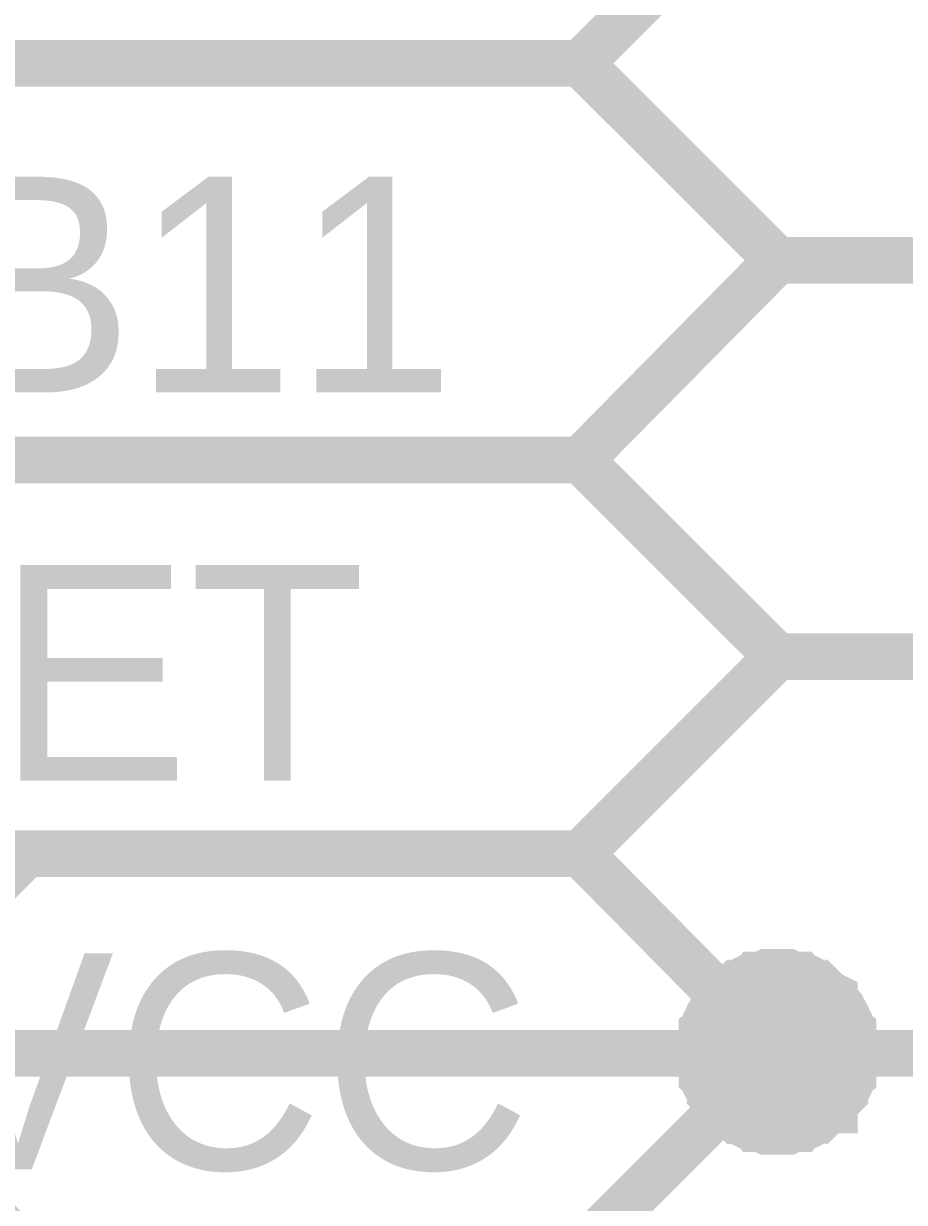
# Model space of a CAD drawing. Header units: millimetres. Extents: x 0 to 11.5, y 0 to 7.6.
# Drawn here: x 8.4598 to 8.6823, y 4.8111 to 5.109 of the extents above; entities that cross this region are included whole.
import ezdxf

# ---------------------------------------------------------------- set-up
doc = ezdxf.new("R2010")
doc.units = ezdxf.units.MM
doc.header["$MEASUREMENT"] = 0
doc.layers.add('Sheet', color=255, linetype='Continuous')

msp = doc.modelspace()

# ---------------------------------------------------------------- linework, layer by layer
at = {"layer": 'Sheet'}
for points, const_width in [([(8.33041, 5.09892), (8.33041, 5.1991), (8.60045, 5.1991), (8.65023, 5.14867), (8.60045, 5.09892), (8.33041, 5.09892)], 0.0118), ([(8.33041, 5.09892), (8.33041, 5.1991), (8.60045, 5.1991), (8.65023, 5.14867), (8.60045, 5.09892), (8.33041, 5.09892)], 0.0039), ([(8.33041, 4.99874), (8.33041, 5.09892), (8.60045, 5.09892), (8.65023, 5.04918), (8.60045, 4.99874), (8.33041, 4.99874)], 0.0118), ([(8.33041, 4.99874), (8.33041, 5.09892), (8.60045, 5.09892), (8.65023, 5.04918), (8.60045, 4.99874), (8.33041, 4.99874)], 0.0039), ([(8.25062, 4.89925), (8.25062, 4.99874), (8.60045, 4.99874), (8.65023, 4.949), (8.60045, 4.89925), (8.25062, 4.89925)], 0.0118), ([(8.25062, 4.89925), (8.25062, 4.99874), (8.60045, 4.99874), (8.65023, 4.949), (8.60045, 4.89925), (8.25062, 4.89925)], 0.0039), ([(8.46066, 4.79907), (8.41019, 4.84882), (8.46066, 4.89925), (8.60045, 4.89925), (8.65023, 4.84882), (8.60045, 4.79907), (8.46066, 4.79907)], 0.0118), ([(8.46066, 4.79907), (8.41019, 4.84882), (8.46066, 4.89925), (8.60045, 4.89925), (8.65023, 4.84882), (8.60045, 4.79907), (8.46066, 4.79907)], 0.0039)]:
    msp.add_lwpolyline(points, close=True, dxfattribs=dict(at, const_width=const_width))
for points, const_width in [([(8.65023, 5.04918), (8.75047, 5.04918)], 0.0118), ([(8.65023, 4.84882), (8.41019, 4.84882), (8.00036, 4.84882), (8.00036, 4.99874)], 0.0118), ([(8.65023, 4.949), (8.75047, 4.949)], 0.0118), ([(8.63046, 4.84882), (8.63046, 4.8495), (8.63046, 4.85086), (8.63046, 4.85154), (8.63114, 4.85291), (8.63114, 4.85359), (8.63114, 4.85495), (8.63182, 4.85563), (8.63182, 4.85631), (8.6325, 4.85768), (8.63318, 4.85836), (8.63318, 4.85904), (8.63387, 4.8604), (8.63455, 4.86108), (8.63523, 4.86176), (8.63591, 4.86245), (8.63591, 4.86313), (8.63727, 4.86381), (8.63796, 4.86449), (8.63864, 4.86517), (8.63932, 4.86585), (8.64, 4.86654), (8.64068, 4.86654), (8.64137, 4.86722), (8.64273, 4.8679), (8.64341, 4.8679), (8.64409, 4.86858), (8.64546, 4.86858), (8.64614, 4.86858), (8.6475, 4.86926), (8.64819, 4.86926), (8.64955, 4.86926), (8.65023, 4.86926)], 0.0118), ([(8.63046, 4.84882), (8.63046, 4.8495), (8.63046, 4.85086), (8.63046, 4.85154), (8.63114, 4.85291), (8.63114, 4.85359), (8.63114, 4.85495), (8.63182, 4.85563), (8.63182, 4.85631), (8.6325, 4.85768), (8.63318, 4.85836), (8.63318, 4.85904), (8.63387, 4.8604), (8.63455, 4.86108), (8.63523, 4.86176), (8.63591, 4.86245), (8.63591, 4.86313), (8.63727, 4.86381), (8.63796, 4.86449), (8.63864, 4.86517), (8.63932, 4.86585), (8.64, 4.86654), (8.64068, 4.86654), (8.64137, 4.86722), (8.64273, 4.8679), (8.64341, 4.8679), (8.64409, 4.86858), (8.64546, 4.86858), (8.64614, 4.86858), (8.6475, 4.86926), (8.64819, 4.86926), (8.64955, 4.86926), (8.65023, 4.86926)], 0.0118), ([(8.63046, 4.84882), (8.63046, 4.8495), (8.63046, 4.85086), (8.63046, 4.85154), (8.63114, 4.85291), (8.63114, 4.85359), (8.63114, 4.85495), (8.63182, 4.85563), (8.63182, 4.85631), (8.6325, 4.85768), (8.63318, 4.85836), (8.63318, 4.85904), (8.63387, 4.8604), (8.63455, 4.86108), (8.63523, 4.86176), (8.63591, 4.86245), (8.63591, 4.86313), (8.63727, 4.86381), (8.63796, 4.86449), (8.63864, 4.86517), (8.63932, 4.86585), (8.64, 4.86654), (8.64068, 4.86654), (8.64137, 4.86722), (8.64273, 4.8679), (8.64341, 4.8679), (8.64409, 4.86858), (8.64546, 4.86858), (8.64614, 4.86858), (8.6475, 4.86926), (8.64819, 4.86926), (8.64955, 4.86926), (8.65023, 4.86926)], 0.0118), ([(8.63046, 4.84882), (8.63046, 4.8495), (8.63046, 4.85086), (8.63046, 4.85154), (8.63114, 4.85291), (8.63114, 4.85359), (8.63114, 4.85495), (8.63182, 4.85563), (8.63182, 4.85631), (8.6325, 4.85768), (8.63318, 4.85836), (8.63318, 4.85904), (8.63387, 4.8604), (8.63455, 4.86108), (8.63523, 4.86176), (8.63591, 4.86245), (8.63591, 4.86313), (8.63727, 4.86381), (8.63796, 4.86449), (8.63864, 4.86517), (8.63932, 4.86585), (8.64, 4.86654), (8.64068, 4.86654), (8.64137, 4.86722), (8.64273, 4.8679), (8.64341, 4.8679), (8.64409, 4.86858), (8.64546, 4.86858), (8.64614, 4.86858), (8.6475, 4.86926), (8.64819, 4.86926), (8.64955, 4.86926), (8.65023, 4.86926)], 0.0118), ([(8.63046, 4.84882), (8.63046, 4.8495), (8.63046, 4.85086), (8.63046, 4.85154), (8.63114, 4.85291), (8.63114, 4.85359), (8.63114, 4.85495), (8.63182, 4.85563), (8.63182, 4.85631), (8.6325, 4.85768), (8.63318, 4.85836), (8.63318, 4.85904), (8.63387, 4.8604), (8.63455, 4.86108), (8.63523, 4.86176), (8.63591, 4.86245), (8.63591, 4.86313), (8.63727, 4.86381), (8.63796, 4.86449), (8.63864, 4.86517), (8.63932, 4.86585), (8.64, 4.86654), (8.64068, 4.86654), (8.64137, 4.86722), (8.64273, 4.8679), (8.64341, 4.8679), (8.64409, 4.86858), (8.64546, 4.86858), (8.64614, 4.86858), (8.6475, 4.86926), (8.64819, 4.86926), (8.64955, 4.86926), (8.65023, 4.86926)], 0.0118), ([(8.63046, 4.84882), (8.63046, 4.8495), (8.63046, 4.85086), (8.63046, 4.85154), (8.63114, 4.85291), (8.63114, 4.85359), (8.63114, 4.85495), (8.63182, 4.85563), (8.63182, 4.85631), (8.6325, 4.85768), (8.63318, 4.85836), (8.63318, 4.85904), (8.63387, 4.8604), (8.63455, 4.86108), (8.63523, 4.86176), (8.63591, 4.86245), (8.63591, 4.86313), (8.63727, 4.86381), (8.63796, 4.86449), (8.63864, 4.86517), (8.63932, 4.86585), (8.64, 4.86654), (8.64068, 4.86654), (8.64137, 4.86722), (8.64273, 4.8679), (8.64341, 4.8679), (8.64409, 4.86858), (8.64546, 4.86858), (8.64614, 4.86858), (8.6475, 4.86926), (8.64819, 4.86926), (8.64955, 4.86926), (8.65023, 4.86926)], 0.0118), ([(8.65023, 4.86926), (8.65023, 4.86926)], 0.0118), ([(8.65023, 4.86926), (8.65091, 4.86926), (8.65228, 4.86926), (8.65296, 4.86926), (8.65432, 4.86858), (8.655, 4.86858), (8.65637, 4.86858), (8.65705, 4.8679), (8.65773, 4.8679), (8.6591, 4.86722), (8.65978, 4.86654), (8.66046, 4.86654), (8.66114, 4.86585), (8.66182, 4.86517), (8.66251, 4.86449), (8.66319, 4.86381), (8.66455, 4.86313), (8.66455, 4.86245), (8.66523, 4.86176), (8.66592, 4.86108), (8.6666, 4.8604), (8.66728, 4.85904), (8.66728, 4.85836), (8.66796, 4.85768), (8.66864, 4.85631), (8.66864, 4.85563), (8.66933, 4.85495), (8.66933, 4.85359), (8.66933, 4.85291), (8.67001, 4.85154), (8.67001, 4.85086), (8.67001, 4.8495), (8.67001, 4.84882)], 0.0118), ([(8.65023, 4.86926), (8.65023, 4.86926)], 0.0118), ([(8.65023, 4.86926), (8.65091, 4.86926), (8.65228, 4.86926), (8.65296, 4.86926), (8.65432, 4.86858), (8.655, 4.86858), (8.65637, 4.86858), (8.65705, 4.8679), (8.65773, 4.8679), (8.6591, 4.86722), (8.65978, 4.86654), (8.66046, 4.86654), (8.66114, 4.86585), (8.66182, 4.86517), (8.66251, 4.86449), (8.66319, 4.86381), (8.66455, 4.86313), (8.66455, 4.86245), (8.66523, 4.86176), (8.66592, 4.86108), (8.6666, 4.8604), (8.66728, 4.85904), (8.66728, 4.85836), (8.66796, 4.85768), (8.66864, 4.85631), (8.66864, 4.85563), (8.66933, 4.85495), (8.66933, 4.85359), (8.66933, 4.85291), (8.67001, 4.85154), (8.67001, 4.85086), (8.67001, 4.8495), (8.67001, 4.84882)], 0.0118), ([(8.65023, 4.86926), (8.65023, 4.86926)], 0.0118), ([(8.65023, 4.86926), (8.65091, 4.86926), (8.65228, 4.86926), (8.65296, 4.86926), (8.65432, 4.86858), (8.655, 4.86858), (8.65637, 4.86858), (8.65705, 4.8679), (8.65773, 4.8679), (8.6591, 4.86722), (8.65978, 4.86654), (8.66046, 4.86654), (8.66114, 4.86585), (8.66182, 4.86517), (8.66251, 4.86449), (8.66319, 4.86381), (8.66455, 4.86313), (8.66455, 4.86245), (8.66523, 4.86176), (8.66592, 4.86108), (8.6666, 4.8604), (8.66728, 4.85904), (8.66728, 4.85836), (8.66796, 4.85768), (8.66864, 4.85631), (8.66864, 4.85563), (8.66933, 4.85495), (8.66933, 4.85359), (8.66933, 4.85291), (8.67001, 4.85154), (8.67001, 4.85086), (8.67001, 4.8495), (8.67001, 4.84882)], 0.0118), ([(8.65023, 4.86926), (8.65023, 4.86926)], 0.0118), ([(8.65023, 4.86926), (8.65091, 4.86926), (8.65228, 4.86926), (8.65296, 4.86926), (8.65432, 4.86858), (8.655, 4.86858), (8.65637, 4.86858), (8.65705, 4.8679), (8.65773, 4.8679), (8.6591, 4.86722), (8.65978, 4.86654), (8.66046, 4.86654), (8.66114, 4.86585), (8.66182, 4.86517), (8.66251, 4.86449), (8.66319, 4.86381), (8.66455, 4.86313), (8.66455, 4.86245), (8.66523, 4.86176), (8.66592, 4.86108), (8.6666, 4.8604), (8.66728, 4.85904), (8.66728, 4.85836), (8.66796, 4.85768), (8.66864, 4.85631), (8.66864, 4.85563), (8.66933, 4.85495), (8.66933, 4.85359), (8.66933, 4.85291), (8.67001, 4.85154), (8.67001, 4.85086), (8.67001, 4.8495), (8.67001, 4.84882)], 0.0118), ([(8.65023, 4.86926), (8.65023, 4.86926)], 0.0118), ([(8.65023, 4.86926), (8.65091, 4.86926), (8.65228, 4.86926), (8.65296, 4.86926), (8.65432, 4.86858), (8.655, 4.86858), (8.65637, 4.86858), (8.65705, 4.8679), (8.65773, 4.8679), (8.6591, 4.86722), (8.65978, 4.86654), (8.66046, 4.86654), (8.66114, 4.86585), (8.66182, 4.86517), (8.66251, 4.86449), (8.66319, 4.86381), (8.66455, 4.86313), (8.66455, 4.86245), (8.66523, 4.86176), (8.66592, 4.86108), (8.6666, 4.8604), (8.66728, 4.85904), (8.66728, 4.85836), (8.66796, 4.85768), (8.66864, 4.85631), (8.66864, 4.85563), (8.66933, 4.85495), (8.66933, 4.85359), (8.66933, 4.85291), (8.67001, 4.85154), (8.67001, 4.85086), (8.67001, 4.8495), (8.67001, 4.84882)], 0.0118), ([(8.65023, 4.86926), (8.65023, 4.86926)], 0.0118), ([(8.65023, 4.86926), (8.65091, 4.86926), (8.65228, 4.86926), (8.65296, 4.86926), (8.65432, 4.86858), (8.655, 4.86858), (8.65637, 4.86858), (8.65705, 4.8679), (8.65773, 4.8679), (8.6591, 4.86722), (8.65978, 4.86654), (8.66046, 4.86654), (8.66114, 4.86585), (8.66182, 4.86517), (8.66251, 4.86449), (8.66319, 4.86381), (8.66455, 4.86313), (8.66455, 4.86245), (8.66523, 4.86176), (8.66592, 4.86108), (8.6666, 4.8604), (8.66728, 4.85904), (8.66728, 4.85836), (8.66796, 4.85768), (8.66864, 4.85631), (8.66864, 4.85563), (8.66933, 4.85495), (8.66933, 4.85359), (8.66933, 4.85291), (8.67001, 4.85154), (8.67001, 4.85086), (8.67001, 4.8495), (8.67001, 4.84882)], 0.0118), ([(8.63046, 4.84882), (8.63046, 4.8495), (8.63046, 4.85086), (8.63046, 4.85154), (8.63114, 4.85291), (8.63114, 4.85359), (8.63114, 4.85495), (8.63182, 4.85563), (8.63182, 4.85631), (8.6325, 4.85768), (8.63318, 4.85836), (8.63318, 4.85904), (8.63387, 4.8604), (8.63455, 4.86108), (8.63523, 4.86176), (8.63591, 4.86245), (8.63591, 4.86313), (8.63727, 4.86381), (8.63796, 4.86449), (8.63864, 4.86517), (8.63932, 4.86585), (8.64, 4.86654), (8.64068, 4.86654), (8.64137, 4.86722), (8.64273, 4.8679), (8.64341, 4.8679), (8.64409, 4.86858), (8.64546, 4.86858), (8.64614, 4.86858), (8.6475, 4.86926), (8.64819, 4.86926), (8.64955, 4.86926), (8.65023, 4.86926)], 0.0039), ([(8.63046, 4.84882), (8.63046, 4.8495), (8.63046, 4.85086), (8.63046, 4.85154), (8.63114, 4.85291), (8.63114, 4.85359), (8.63114, 4.85495), (8.63182, 4.85563), (8.63182, 4.85631), (8.6325, 4.85768), (8.63318, 4.85836), (8.63318, 4.85904), (8.63387, 4.8604), (8.63455, 4.86108), (8.63523, 4.86176), (8.63591, 4.86245), (8.63591, 4.86313), (8.63727, 4.86381), (8.63796, 4.86449), (8.63864, 4.86517), (8.63932, 4.86585), (8.64, 4.86654), (8.64068, 4.86654), (8.64137, 4.86722), (8.64273, 4.8679), (8.64341, 4.8679), (8.64409, 4.86858), (8.64546, 4.86858), (8.64614, 4.86858), (8.6475, 4.86926), (8.64819, 4.86926), (8.64955, 4.86926), (8.65023, 4.86926)], 0.0039), ([(8.63046, 4.84882), (8.63046, 4.8495), (8.63046, 4.85086), (8.63046, 4.85154), (8.63114, 4.85291), (8.63114, 4.85359), (8.63114, 4.85495), (8.63182, 4.85563), (8.63182, 4.85631), (8.6325, 4.85768), (8.63318, 4.85836), (8.63318, 4.85904), (8.63387, 4.8604), (8.63455, 4.86108), (8.63523, 4.86176), (8.63591, 4.86245), (8.63591, 4.86313), (8.63727, 4.86381), (8.63796, 4.86449), (8.63864, 4.86517), (8.63932, 4.86585), (8.64, 4.86654), (8.64068, 4.86654), (8.64137, 4.86722), (8.64273, 4.8679), (8.64341, 4.8679), (8.64409, 4.86858), (8.64546, 4.86858), (8.64614, 4.86858), (8.6475, 4.86926), (8.64819, 4.86926), (8.64955, 4.86926), (8.65023, 4.86926)], 0.0039), ([(8.63046, 4.84882), (8.63046, 4.8495), (8.63046, 4.85086), (8.63046, 4.85154), (8.63114, 4.85291), (8.63114, 4.85359), (8.63114, 4.85495), (8.63182, 4.85563), (8.63182, 4.85631), (8.6325, 4.85768), (8.63318, 4.85836), (8.63318, 4.85904), (8.63387, 4.8604), (8.63455, 4.86108), (8.63523, 4.86176), (8.63591, 4.86245), (8.63591, 4.86313), (8.63727, 4.86381), (8.63796, 4.86449), (8.63864, 4.86517), (8.63932, 4.86585), (8.64, 4.86654), (8.64068, 4.86654), (8.64137, 4.86722), (8.64273, 4.8679), (8.64341, 4.8679), (8.64409, 4.86858), (8.64546, 4.86858), (8.64614, 4.86858), (8.6475, 4.86926), (8.64819, 4.86926), (8.64955, 4.86926), (8.65023, 4.86926)], 0.0039), ([(8.63046, 4.84882), (8.63046, 4.8495), (8.63046, 4.85086), (8.63046, 4.85154), (8.63114, 4.85291), (8.63114, 4.85359), (8.63114, 4.85495), (8.63182, 4.85563), (8.63182, 4.85631), (8.6325, 4.85768), (8.63318, 4.85836), (8.63318, 4.85904), (8.63387, 4.8604), (8.63455, 4.86108), (8.63523, 4.86176), (8.63591, 4.86245), (8.63591, 4.86313), (8.63727, 4.86381), (8.63796, 4.86449), (8.63864, 4.86517), (8.63932, 4.86585), (8.64, 4.86654), (8.64068, 4.86654), (8.64137, 4.86722), (8.64273, 4.8679), (8.64341, 4.8679), (8.64409, 4.86858), (8.64546, 4.86858), (8.64614, 4.86858), (8.6475, 4.86926), (8.64819, 4.86926), (8.64955, 4.86926), (8.65023, 4.86926)], 0.0039), ([(8.63046, 4.84882), (8.63046, 4.8495), (8.63046, 4.85086), (8.63046, 4.85154), (8.63114, 4.85291), (8.63114, 4.85359), (8.63114, 4.85495), (8.63182, 4.85563), (8.63182, 4.85631), (8.6325, 4.85768), (8.63318, 4.85836), (8.63318, 4.85904), (8.63387, 4.8604), (8.63455, 4.86108), (8.63523, 4.86176), (8.63591, 4.86245), (8.63591, 4.86313), (8.63727, 4.86381), (8.63796, 4.86449), (8.63864, 4.86517), (8.63932, 4.86585), (8.64, 4.86654), (8.64068, 4.86654), (8.64137, 4.86722), (8.64273, 4.8679), (8.64341, 4.8679), (8.64409, 4.86858), (8.64546, 4.86858), (8.64614, 4.86858), (8.6475, 4.86926), (8.64819, 4.86926), (8.64955, 4.86926), (8.65023, 4.86926)], 0.0039), ([(8.65023, 4.86926), (8.65023, 4.86926)], 0.0039), ([(8.65023, 4.86926), (8.65091, 4.86926), (8.65228, 4.86926), (8.65296, 4.86926), (8.65432, 4.86858), (8.655, 4.86858), (8.65637, 4.86858), (8.65705, 4.8679), (8.65773, 4.8679), (8.6591, 4.86722), (8.65978, 4.86654), (8.66046, 4.86654), (8.66114, 4.86585), (8.66182, 4.86517), (8.66251, 4.86449), (8.66319, 4.86381), (8.66455, 4.86313), (8.66455, 4.86245), (8.66523, 4.86176), (8.66592, 4.86108), (8.6666, 4.8604), (8.66728, 4.85904), (8.66728, 4.85836), (8.66796, 4.85768), (8.66864, 4.85631), (8.66864, 4.85563), (8.66933, 4.85495), (8.66933, 4.85359), (8.66933, 4.85291), (8.67001, 4.85154), (8.67001, 4.85086), (8.67001, 4.8495), (8.67001, 4.84882)], 0.0039), ([(8.65023, 4.86926), (8.65023, 4.86926)], 0.0039), ([(8.65023, 4.86926), (8.65091, 4.86926), (8.65228, 4.86926), (8.65296, 4.86926), (8.65432, 4.86858), (8.655, 4.86858), (8.65637, 4.86858), (8.65705, 4.8679), (8.65773, 4.8679), (8.6591, 4.86722), (8.65978, 4.86654), (8.66046, 4.86654), (8.66114, 4.86585), (8.66182, 4.86517), (8.66251, 4.86449), (8.66319, 4.86381), (8.66455, 4.86313), (8.66455, 4.86245), (8.66523, 4.86176), (8.66592, 4.86108), (8.6666, 4.8604), (8.66728, 4.85904), (8.66728, 4.85836), (8.66796, 4.85768), (8.66864, 4.85631), (8.66864, 4.85563), (8.66933, 4.85495), (8.66933, 4.85359), (8.66933, 4.85291), (8.67001, 4.85154), (8.67001, 4.85086), (8.67001, 4.8495), (8.67001, 4.84882)], 0.0039), ([(8.65023, 4.86926), (8.65023, 4.86926)], 0.0039), ([(8.65023, 4.86926), (8.65091, 4.86926), (8.65228, 4.86926), (8.65296, 4.86926), (8.65432, 4.86858), (8.655, 4.86858), (8.65637, 4.86858), (8.65705, 4.8679), (8.65773, 4.8679), (8.6591, 4.86722), (8.65978, 4.86654), (8.66046, 4.86654), (8.66114, 4.86585), (8.66182, 4.86517), (8.66251, 4.86449), (8.66319, 4.86381), (8.66455, 4.86313), (8.66455, 4.86245), (8.66523, 4.86176), (8.66592, 4.86108), (8.6666, 4.8604), (8.66728, 4.85904), (8.66728, 4.85836), (8.66796, 4.85768), (8.66864, 4.85631), (8.66864, 4.85563), (8.66933, 4.85495), (8.66933, 4.85359), (8.66933, 4.85291), (8.67001, 4.85154), (8.67001, 4.85086), (8.67001, 4.8495), (8.67001, 4.84882)], 0.0039), ([(8.65023, 4.86926), (8.65023, 4.86926)], 0.0039), ([(8.65023, 4.86926), (8.65091, 4.86926), (8.65228, 4.86926), (8.65296, 4.86926), (8.65432, 4.86858), (8.655, 4.86858), (8.65637, 4.86858), (8.65705, 4.8679), (8.65773, 4.8679), (8.6591, 4.86722), (8.65978, 4.86654), (8.66046, 4.86654), (8.66114, 4.86585), (8.66182, 4.86517), (8.66251, 4.86449), (8.66319, 4.86381), (8.66455, 4.86313), (8.66455, 4.86245), (8.66523, 4.86176), (8.66592, 4.86108), (8.6666, 4.8604), (8.66728, 4.85904), (8.66728, 4.85836), (8.66796, 4.85768), (8.66864, 4.85631), (8.66864, 4.85563), (8.66933, 4.85495), (8.66933, 4.85359), (8.66933, 4.85291), (8.67001, 4.85154), (8.67001, 4.85086), (8.67001, 4.8495), (8.67001, 4.84882)], 0.0039), ([(8.65023, 4.86926), (8.65023, 4.86926)], 0.0039), ([(8.65023, 4.86926), (8.65091, 4.86926), (8.65228, 4.86926), (8.65296, 4.86926), (8.65432, 4.86858), (8.655, 4.86858), (8.65637, 4.86858), (8.65705, 4.8679), (8.65773, 4.8679), (8.6591, 4.86722), (8.65978, 4.86654), (8.66046, 4.86654), (8.66114, 4.86585), (8.66182, 4.86517), (8.66251, 4.86449), (8.66319, 4.86381), (8.66455, 4.86313), (8.66455, 4.86245), (8.66523, 4.86176), (8.66592, 4.86108), (8.6666, 4.8604), (8.66728, 4.85904), (8.66728, 4.85836), (8.66796, 4.85768), (8.66864, 4.85631), (8.66864, 4.85563), (8.66933, 4.85495), (8.66933, 4.85359), (8.66933, 4.85291), (8.67001, 4.85154), (8.67001, 4.85086), (8.67001, 4.8495), (8.67001, 4.84882)], 0.0039), ([(8.65023, 4.86926), (8.65023, 4.86926)], 0.0039), ([(8.65023, 4.86926), (8.65091, 4.86926), (8.65228, 4.86926), (8.65296, 4.86926), (8.65432, 4.86858), (8.655, 4.86858), (8.65637, 4.86858), (8.65705, 4.8679), (8.65773, 4.8679), (8.6591, 4.86722), (8.65978, 4.86654), (8.66046, 4.86654), (8.66114, 4.86585), (8.66182, 4.86517), (8.66251, 4.86449), (8.66319, 4.86381), (8.66455, 4.86313), (8.66455, 4.86245), (8.66523, 4.86176), (8.66592, 4.86108), (8.6666, 4.8604), (8.66728, 4.85904), (8.66728, 4.85836), (8.66796, 4.85768), (8.66864, 4.85631), (8.66864, 4.85563), (8.66933, 4.85495), (8.66933, 4.85359), (8.66933, 4.85291), (8.67001, 4.85154), (8.67001, 4.85086), (8.67001, 4.8495), (8.67001, 4.84882)], 0.0039), ([(8.65023, 4.82905), (8.64955, 4.82905), (8.64819, 4.82905), (8.6475, 4.82905), (8.64614, 4.82973), (8.64546, 4.82973), (8.64409, 4.82973), (8.64341, 4.83042), (8.64273, 4.83042), (8.64137, 4.8311), (8.64068, 4.83178), (8.64, 4.83178), (8.63932, 4.83246), (8.63864, 4.83314), (8.63796, 4.83382), (8.63727, 4.83451), (8.63591, 4.83451), (8.63591, 4.83587), (8.63523, 4.83655), (8.63455, 4.83723), (8.63387, 4.83791), (8.63318, 4.83859), (8.63318, 4.83928), (8.6325, 4.83996), (8.63182, 4.84132), (8.63182, 4.842), (8.63114, 4.84268), (8.63114, 4.84405), (8.63114, 4.84473), (8.63046, 4.84609), (8.63046, 4.84677), (8.63046, 4.84813), (8.63046, 4.84882)], 0.0118), ([(8.63046, 4.84882), (8.63046, 4.84882)], 0.0118), ([(8.65023, 4.82905), (8.64955, 4.82905), (8.64819, 4.82905), (8.6475, 4.82905), (8.64614, 4.82973), (8.64546, 4.82973), (8.64409, 4.82973), (8.64341, 4.83042), (8.64273, 4.83042), (8.64137, 4.8311), (8.64068, 4.83178), (8.64, 4.83178), (8.63932, 4.83246), (8.63864, 4.83314), (8.63796, 4.83382), (8.63727, 4.83451), (8.63591, 4.83451), (8.63591, 4.83587), (8.63523, 4.83655), (8.63455, 4.83723), (8.63387, 4.83791), (8.63318, 4.83859), (8.63318, 4.83928), (8.6325, 4.83996), (8.63182, 4.84132), (8.63182, 4.842), (8.63114, 4.84268), (8.63114, 4.84405), (8.63114, 4.84473), (8.63046, 4.84609), (8.63046, 4.84677), (8.63046, 4.84813), (8.63046, 4.84882)], 0.0118), ([(8.63046, 4.84882), (8.63046, 4.84882)], 0.0118), ([(8.65023, 4.82905), (8.64955, 4.82905), (8.64819, 4.82905), (8.6475, 4.82905), (8.64614, 4.82973), (8.64546, 4.82973), (8.64409, 4.82973), (8.64341, 4.83042), (8.64273, 4.83042), (8.64137, 4.8311), (8.64068, 4.83178), (8.64, 4.83178), (8.63932, 4.83246), (8.63864, 4.83314), (8.63796, 4.83382), (8.63727, 4.83451), (8.63591, 4.83451), (8.63591, 4.83587), (8.63523, 4.83655), (8.63455, 4.83723), (8.63387, 4.83791), (8.63318, 4.83859), (8.63318, 4.83928), (8.6325, 4.83996), (8.63182, 4.84132), (8.63182, 4.842), (8.63114, 4.84268), (8.63114, 4.84405), (8.63114, 4.84473), (8.63046, 4.84609), (8.63046, 4.84677), (8.63046, 4.84813), (8.63046, 4.84882)], 0.0118), ([(8.63046, 4.84882), (8.63046, 4.84882)], 0.0118), ([(8.65023, 4.82905), (8.64955, 4.82905), (8.64819, 4.82905), (8.6475, 4.82905), (8.64614, 4.82973), (8.64546, 4.82973), (8.64409, 4.82973), (8.64341, 4.83042), (8.64273, 4.83042), (8.64137, 4.8311), (8.64068, 4.83178), (8.64, 4.83178), (8.63932, 4.83246), (8.63864, 4.83314), (8.63796, 4.83382), (8.63727, 4.83451), (8.63591, 4.83451), (8.63591, 4.83587), (8.63523, 4.83655), (8.63455, 4.83723), (8.63387, 4.83791), (8.63318, 4.83859), (8.63318, 4.83928), (8.6325, 4.83996), (8.63182, 4.84132), (8.63182, 4.842), (8.63114, 4.84268), (8.63114, 4.84405), (8.63114, 4.84473), (8.63046, 4.84609), (8.63046, 4.84677), (8.63046, 4.84813), (8.63046, 4.84882)], 0.0118), ([(8.63046, 4.84882), (8.63046, 4.84882)], 0.0118), ([(8.65023, 4.82905), (8.64955, 4.82905), (8.64819, 4.82905), (8.6475, 4.82905), (8.64614, 4.82973), (8.64546, 4.82973), (8.64409, 4.82973), (8.64341, 4.83042), (8.64273, 4.83042), (8.64137, 4.8311), (8.64068, 4.83178), (8.64, 4.83178), (8.63932, 4.83246), (8.63864, 4.83314), (8.63796, 4.83382), (8.63727, 4.83451), (8.63591, 4.83451), (8.63591, 4.83587), (8.63523, 4.83655), (8.63455, 4.83723), (8.63387, 4.83791), (8.63318, 4.83859), (8.63318, 4.83928), (8.6325, 4.83996), (8.63182, 4.84132), (8.63182, 4.842), (8.63114, 4.84268), (8.63114, 4.84405), (8.63114, 4.84473), (8.63046, 4.84609), (8.63046, 4.84677), (8.63046, 4.84813), (8.63046, 4.84882)], 0.0118), ([(8.63046, 4.84882), (8.63046, 4.84882)], 0.0118), ([(8.65023, 4.82905), (8.64955, 4.82905), (8.64819, 4.82905), (8.6475, 4.82905), (8.64614, 4.82973), (8.64546, 4.82973), (8.64409, 4.82973), (8.64341, 4.83042), (8.64273, 4.83042), (8.64137, 4.8311), (8.64068, 4.83178), (8.64, 4.83178), (8.63932, 4.83246), (8.63864, 4.83314), (8.63796, 4.83382), (8.63727, 4.83451), (8.63591, 4.83451), (8.63591, 4.83587), (8.63523, 4.83655), (8.63455, 4.83723), (8.63387, 4.83791), (8.63318, 4.83859), (8.63318, 4.83928), (8.6325, 4.83996), (8.63182, 4.84132), (8.63182, 4.842), (8.63114, 4.84268), (8.63114, 4.84405), (8.63114, 4.84473), (8.63046, 4.84609), (8.63046, 4.84677), (8.63046, 4.84813), (8.63046, 4.84882)], 0.0118), ([(8.63046, 4.84882), (8.63046, 4.84882)], 0.0118), ([(8.67001, 4.84882), (8.67001, 4.84813), (8.67001, 4.84677), (8.67001, 4.84609), (8.66933, 4.84473), (8.66933, 4.84405), (8.66933, 4.84268), (8.66864, 4.842), (8.66864, 4.84132), (8.66796, 4.83996), (8.66728, 4.83928), (8.66728, 4.83859), (8.6666, 4.83791), (8.66592, 4.83723), (8.66523, 4.83655), (8.66455, 4.83587), (8.66455, 4.83451), (8.66319, 4.83451), (8.66251, 4.83382), (8.66182, 4.83314), (8.66114, 4.83246), (8.66046, 4.83178), (8.65978, 4.83178), (8.6591, 4.8311), (8.65773, 4.83042), (8.65705, 4.83042), (8.65637, 4.82973), (8.655, 4.82973), (8.65432, 4.82973), (8.65296, 4.82905), (8.65228, 4.82905), (8.65091, 4.82905), (8.65023, 4.82905)], 0.0118), ([(8.65023, 4.84882), (8.75047, 4.84882)], 0.0118), ([(8.67001, 4.84882), (8.67001, 4.84813), (8.67001, 4.84677), (8.67001, 4.84609), (8.66933, 4.84473), (8.66933, 4.84405), (8.66933, 4.84268), (8.66864, 4.842), (8.66864, 4.84132), (8.66796, 4.83996), (8.66728, 4.83928), (8.66728, 4.83859), (8.6666, 4.83791), (8.66592, 4.83723), (8.66523, 4.83655), (8.66455, 4.83587), (8.66455, 4.83451), (8.66319, 4.83451), (8.66251, 4.83382), (8.66182, 4.83314), (8.66114, 4.83246), (8.66046, 4.83178), (8.65978, 4.83178), (8.6591, 4.8311), (8.65773, 4.83042), (8.65705, 4.83042), (8.65637, 4.82973), (8.655, 4.82973), (8.65432, 4.82973), (8.65296, 4.82905), (8.65228, 4.82905), (8.65091, 4.82905), (8.65023, 4.82905)], 0.0118), ([(8.67001, 4.84882), (8.67001, 4.84813), (8.67001, 4.84677), (8.67001, 4.84609), (8.66933, 4.84473), (8.66933, 4.84405), (8.66933, 4.84268), (8.66864, 4.842), (8.66864, 4.84132), (8.66796, 4.83996), (8.66728, 4.83928), (8.66728, 4.83859), (8.6666, 4.83791), (8.66592, 4.83723), (8.66523, 4.83655), (8.66455, 4.83587), (8.66455, 4.83451), (8.66319, 4.83451), (8.66251, 4.83382), (8.66182, 4.83314), (8.66114, 4.83246), (8.66046, 4.83178), (8.65978, 4.83178), (8.6591, 4.8311), (8.65773, 4.83042), (8.65705, 4.83042), (8.65637, 4.82973), (8.655, 4.82973), (8.65432, 4.82973), (8.65296, 4.82905), (8.65228, 4.82905), (8.65091, 4.82905), (8.65023, 4.82905)], 0.0118), ([(8.67001, 4.84882), (8.67001, 4.84813), (8.67001, 4.84677), (8.67001, 4.84609), (8.66933, 4.84473), (8.66933, 4.84405), (8.66933, 4.84268), (8.66864, 4.842), (8.66864, 4.84132), (8.66796, 4.83996), (8.66728, 4.83928), (8.66728, 4.83859), (8.6666, 4.83791), (8.66592, 4.83723), (8.66523, 4.83655), (8.66455, 4.83587), (8.66455, 4.83451), (8.66319, 4.83451), (8.66251, 4.83382), (8.66182, 4.83314), (8.66114, 4.83246), (8.66046, 4.83178), (8.65978, 4.83178), (8.6591, 4.8311), (8.65773, 4.83042), (8.65705, 4.83042), (8.65637, 4.82973), (8.655, 4.82973), (8.65432, 4.82973), (8.65296, 4.82905), (8.65228, 4.82905), (8.65091, 4.82905), (8.65023, 4.82905)], 0.0118), ([(8.67001, 4.84882), (8.67001, 4.84813), (8.67001, 4.84677), (8.67001, 4.84609), (8.66933, 4.84473), (8.66933, 4.84405), (8.66933, 4.84268), (8.66864, 4.842), (8.66864, 4.84132), (8.66796, 4.83996), (8.66728, 4.83928), (8.66728, 4.83859), (8.6666, 4.83791), (8.66592, 4.83723), (8.66523, 4.83655), (8.66455, 4.83587), (8.66455, 4.83451), (8.66319, 4.83451), (8.66251, 4.83382), (8.66182, 4.83314), (8.66114, 4.83246), (8.66046, 4.83178), (8.65978, 4.83178), (8.6591, 4.8311), (8.65773, 4.83042), (8.65705, 4.83042), (8.65637, 4.82973), (8.655, 4.82973), (8.65432, 4.82973), (8.65296, 4.82905), (8.65228, 4.82905), (8.65091, 4.82905), (8.65023, 4.82905)], 0.0118), ([(8.67001, 4.84882), (8.67001, 4.84813), (8.67001, 4.84677), (8.67001, 4.84609), (8.66933, 4.84473), (8.66933, 4.84405), (8.66933, 4.84268), (8.66864, 4.842), (8.66864, 4.84132), (8.66796, 4.83996), (8.66728, 4.83928), (8.66728, 4.83859), (8.6666, 4.83791), (8.66592, 4.83723), (8.66523, 4.83655), (8.66455, 4.83587), (8.66455, 4.83451), (8.66319, 4.83451), (8.66251, 4.83382), (8.66182, 4.83314), (8.66114, 4.83246), (8.66046, 4.83178), (8.65978, 4.83178), (8.6591, 4.8311), (8.65773, 4.83042), (8.65705, 4.83042), (8.65637, 4.82973), (8.655, 4.82973), (8.65432, 4.82973), (8.65296, 4.82905), (8.65228, 4.82905), (8.65091, 4.82905), (8.65023, 4.82905)], 0.0118), ([(8.67001, 4.84882), (8.67001, 4.84882), (8.67001, 4.84882), (8.67001, 4.84882), (8.67001, 4.84882), (8.67001, 4.84882), (8.67001, 4.84882), (8.67001, 4.84882), (8.67001, 4.84882), (8.67001, 4.84882), (8.67001, 4.84882), (8.67001, 4.84882), (8.67001, 4.84882), (8.67001, 4.84882), (8.67001, 4.84882), (8.67001, 4.84882), (8.67001, 4.84882), (8.67001, 4.84882), (8.67001, 4.84882), (8.67001, 4.84882), (8.67001, 4.84882), (8.67001, 4.84882), (8.67001, 4.84882), (8.67001, 4.84882), (8.67001, 4.84882), (8.67001, 4.84882), (8.67001, 4.84882), (8.67001, 4.84882), (8.67001, 4.84882), (8.67001, 4.84882), (8.67001, 4.84882), (8.67001, 4.84882), (8.67001, 4.84882)], 0.0118), ([(8.67001, 4.84882), (8.67001, 4.84882)], 0.0118), ([(8.67001, 4.84882), (8.67001, 4.84882), (8.67001, 4.84882), (8.67001, 4.84882), (8.67001, 4.84882), (8.67001, 4.84882), (8.67001, 4.84882), (8.67001, 4.84882), (8.67001, 4.84882), (8.67001, 4.84882), (8.67001, 4.84882), (8.67001, 4.84882), (8.67001, 4.84882), (8.67001, 4.84882), (8.67001, 4.84882), (8.67001, 4.84882), (8.67001, 4.84882), (8.67001, 4.84882), (8.67001, 4.84882), (8.67001, 4.84882), (8.67001, 4.84882), (8.67001, 4.84882), (8.67001, 4.84882), (8.67001, 4.84882), (8.67001, 4.84882), (8.67001, 4.84882), (8.67001, 4.84882), (8.67001, 4.84882), (8.67001, 4.84882), (8.67001, 4.84882), (8.67001, 4.84882), (8.67001, 4.84882), (8.67001, 4.84882)], 0.0118), ([(8.67001, 4.84882), (8.67001, 4.84882)], 0.0118), ([(8.67001, 4.84882), (8.67001, 4.84882), (8.67001, 4.84882), (8.67001, 4.84882), (8.67001, 4.84882), (8.67001, 4.84882), (8.67001, 4.84882), (8.67001, 4.84882), (8.67001, 4.84882), (8.67001, 4.84882), (8.67001, 4.84882), (8.67001, 4.84882), (8.67001, 4.84882), (8.67001, 4.84882), (8.67001, 4.84882), (8.67001, 4.84882), (8.67001, 4.84882), (8.67001, 4.84882), (8.67001, 4.84882), (8.67001, 4.84882), (8.67001, 4.84882), (8.67001, 4.84882), (8.67001, 4.84882), (8.67001, 4.84882), (8.67001, 4.84882), (8.67001, 4.84882), (8.67001, 4.84882), (8.67001, 4.84882), (8.67001, 4.84882), (8.67001, 4.84882), (8.67001, 4.84882), (8.67001, 4.84882), (8.67001, 4.84882)], 0.0118), ([(8.67001, 4.84882), (8.67001, 4.84882)], 0.0118), ([(8.67001, 4.84882), (8.67001, 4.84882), (8.67001, 4.84882), (8.67001, 4.84882), (8.67001, 4.84882), (8.67001, 4.84882), (8.67001, 4.84882), (8.67001, 4.84882), (8.67001, 4.84882), (8.67001, 4.84882), (8.67001, 4.84882), (8.67001, 4.84882), (8.67001, 4.84882), (8.67001, 4.84882), (8.67001, 4.84882), (8.67001, 4.84882), (8.67001, 4.84882), (8.67001, 4.84882), (8.67001, 4.84882), (8.67001, 4.84882), (8.67001, 4.84882), (8.67001, 4.84882), (8.67001, 4.84882), (8.67001, 4.84882), (8.67001, 4.84882), (8.67001, 4.84882), (8.67001, 4.84882), (8.67001, 4.84882), (8.67001, 4.84882), (8.67001, 4.84882), (8.67001, 4.84882), (8.67001, 4.84882), (8.67001, 4.84882)], 0.0118), ([(8.67001, 4.84882), (8.67001, 4.84882)], 0.0118), ([(8.67001, 4.84882), (8.67001, 4.84882), (8.67001, 4.84882), (8.67001, 4.84882), (8.67001, 4.84882), (8.67001, 4.84882), (8.67001, 4.84882), (8.67001, 4.84882), (8.67001, 4.84882), (8.67001, 4.84882), (8.67001, 4.84882), (8.67001, 4.84882), (8.67001, 4.84882), (8.67001, 4.84882), (8.67001, 4.84882), (8.67001, 4.84882), (8.67001, 4.84882), (8.67001, 4.84882), (8.67001, 4.84882), (8.67001, 4.84882), (8.67001, 4.84882), (8.67001, 4.84882), (8.67001, 4.84882), (8.67001, 4.84882), (8.67001, 4.84882), (8.67001, 4.84882), (8.67001, 4.84882), (8.67001, 4.84882), (8.67001, 4.84882), (8.67001, 4.84882), (8.67001, 4.84882), (8.67001, 4.84882), (8.67001, 4.84882)], 0.0118), ([(8.67001, 4.84882), (8.67001, 4.84882)], 0.0118), ([(8.67001, 4.84882), (8.67001, 4.84882), (8.67001, 4.84882), (8.67001, 4.84882), (8.67001, 4.84882), (8.67001, 4.84882), (8.67001, 4.84882), (8.67001, 4.84882), (8.67001, 4.84882), (8.67001, 4.84882), (8.67001, 4.84882), (8.67001, 4.84882), (8.67001, 4.84882), (8.67001, 4.84882), (8.67001, 4.84882), (8.67001, 4.84882), (8.67001, 4.84882), (8.67001, 4.84882), (8.67001, 4.84882), (8.67001, 4.84882), (8.67001, 4.84882), (8.67001, 4.84882), (8.67001, 4.84882), (8.67001, 4.84882), (8.67001, 4.84882), (8.67001, 4.84882), (8.67001, 4.84882), (8.67001, 4.84882), (8.67001, 4.84882), (8.67001, 4.84882), (8.67001, 4.84882), (8.67001, 4.84882), (8.67001, 4.84882)], 0.0118), ([(8.67001, 4.84882), (8.67001, 4.84882)], 0.0118), ([(8.65023, 4.82905), (8.64955, 4.82905), (8.64819, 4.82905), (8.6475, 4.82905), (8.64614, 4.82973), (8.64546, 4.82973), (8.64409, 4.82973), (8.64341, 4.83042), (8.64273, 4.83042), (8.64137, 4.8311), (8.64068, 4.83178), (8.64, 4.83178), (8.63932, 4.83246), (8.63864, 4.83314), (8.63796, 4.83382), (8.63727, 4.83451), (8.63591, 4.83451), (8.63591, 4.83587), (8.63523, 4.83655), (8.63455, 4.83723), (8.63387, 4.83791), (8.63318, 4.83859), (8.63318, 4.83928), (8.6325, 4.83996), (8.63182, 4.84132), (8.63182, 4.842), (8.63114, 4.84268), (8.63114, 4.84405), (8.63114, 4.84473), (8.63046, 4.84609), (8.63046, 4.84677), (8.63046, 4.84813), (8.63046, 4.84882)], 0.0039), ([(8.63046, 4.84882), (8.63046, 4.84882)], 0.0039), ([(8.65023, 4.82905), (8.64955, 4.82905), (8.64819, 4.82905), (8.6475, 4.82905), (8.64614, 4.82973), (8.64546, 4.82973), (8.64409, 4.82973), (8.64341, 4.83042), (8.64273, 4.83042), (8.64137, 4.8311), (8.64068, 4.83178), (8.64, 4.83178), (8.63932, 4.83246), (8.63864, 4.83314), (8.63796, 4.83382), (8.63727, 4.83451), (8.63591, 4.83451), (8.63591, 4.83587), (8.63523, 4.83655), (8.63455, 4.83723), (8.63387, 4.83791), (8.63318, 4.83859), (8.63318, 4.83928), (8.6325, 4.83996), (8.63182, 4.84132), (8.63182, 4.842), (8.63114, 4.84268), (8.63114, 4.84405), (8.63114, 4.84473), (8.63046, 4.84609), (8.63046, 4.84677), (8.63046, 4.84813), (8.63046, 4.84882)], 0.0039), ([(8.63046, 4.84882), (8.63046, 4.84882)], 0.0039), ([(8.65023, 4.82905), (8.64955, 4.82905), (8.64819, 4.82905), (8.6475, 4.82905), (8.64614, 4.82973), (8.64546, 4.82973), (8.64409, 4.82973), (8.64341, 4.83042), (8.64273, 4.83042), (8.64137, 4.8311), (8.64068, 4.83178), (8.64, 4.83178), (8.63932, 4.83246), (8.63864, 4.83314), (8.63796, 4.83382), (8.63727, 4.83451), (8.63591, 4.83451), (8.63591, 4.83587), (8.63523, 4.83655), (8.63455, 4.83723), (8.63387, 4.83791), (8.63318, 4.83859), (8.63318, 4.83928), (8.6325, 4.83996), (8.63182, 4.84132), (8.63182, 4.842), (8.63114, 4.84268), (8.63114, 4.84405), (8.63114, 4.84473), (8.63046, 4.84609), (8.63046, 4.84677), (8.63046, 4.84813), (8.63046, 4.84882)], 0.0039), ([(8.63046, 4.84882), (8.63046, 4.84882)], 0.0039), ([(8.65023, 4.82905), (8.64955, 4.82905), (8.64819, 4.82905), (8.6475, 4.82905), (8.64614, 4.82973), (8.64546, 4.82973), (8.64409, 4.82973), (8.64341, 4.83042), (8.64273, 4.83042), (8.64137, 4.8311), (8.64068, 4.83178), (8.64, 4.83178), (8.63932, 4.83246), (8.63864, 4.83314), (8.63796, 4.83382), (8.63727, 4.83451), (8.63591, 4.83451), (8.63591, 4.83587), (8.63523, 4.83655), (8.63455, 4.83723), (8.63387, 4.83791), (8.63318, 4.83859), (8.63318, 4.83928), (8.6325, 4.83996), (8.63182, 4.84132), (8.63182, 4.842), (8.63114, 4.84268), (8.63114, 4.84405), (8.63114, 4.84473), (8.63046, 4.84609), (8.63046, 4.84677), (8.63046, 4.84813), (8.63046, 4.84882)], 0.0039), ([(8.63046, 4.84882), (8.63046, 4.84882)], 0.0039), ([(8.65023, 4.82905), (8.64955, 4.82905), (8.64819, 4.82905), (8.6475, 4.82905), (8.64614, 4.82973), (8.64546, 4.82973), (8.64409, 4.82973), (8.64341, 4.83042), (8.64273, 4.83042), (8.64137, 4.8311), (8.64068, 4.83178), (8.64, 4.83178), (8.63932, 4.83246), (8.63864, 4.83314), (8.63796, 4.83382), (8.63727, 4.83451), (8.63591, 4.83451), (8.63591, 4.83587), (8.63523, 4.83655), (8.63455, 4.83723), (8.63387, 4.83791), (8.63318, 4.83859), (8.63318, 4.83928), (8.6325, 4.83996), (8.63182, 4.84132), (8.63182, 4.842), (8.63114, 4.84268), (8.63114, 4.84405), (8.63114, 4.84473), (8.63046, 4.84609), (8.63046, 4.84677), (8.63046, 4.84813), (8.63046, 4.84882)], 0.0039), ([(8.63046, 4.84882), (8.63046, 4.84882)], 0.0039), ([(8.65023, 4.82905), (8.64955, 4.82905), (8.64819, 4.82905), (8.6475, 4.82905), (8.64614, 4.82973), (8.64546, 4.82973), (8.64409, 4.82973), (8.64341, 4.83042), (8.64273, 4.83042), (8.64137, 4.8311), (8.64068, 4.83178), (8.64, 4.83178), (8.63932, 4.83246), (8.63864, 4.83314), (8.63796, 4.83382), (8.63727, 4.83451), (8.63591, 4.83451), (8.63591, 4.83587), (8.63523, 4.83655), (8.63455, 4.83723), (8.63387, 4.83791), (8.63318, 4.83859), (8.63318, 4.83928), (8.6325, 4.83996), (8.63182, 4.84132), (8.63182, 4.842), (8.63114, 4.84268), (8.63114, 4.84405), (8.63114, 4.84473), (8.63046, 4.84609), (8.63046, 4.84677), (8.63046, 4.84813), (8.63046, 4.84882)], 0.0039), ([(8.63046, 4.84882), (8.63046, 4.84882)], 0.0039), ([(8.67001, 4.84882), (8.67001, 4.84813), (8.67001, 4.84677), (8.67001, 4.84609), (8.66933, 4.84473), (8.66933, 4.84405), (8.66933, 4.84268), (8.66864, 4.842), (8.66864, 4.84132), (8.66796, 4.83996), (8.66728, 4.83928), (8.66728, 4.83859), (8.6666, 4.83791), (8.66592, 4.83723), (8.66523, 4.83655), (8.66455, 4.83587), (8.66455, 4.83451), (8.66319, 4.83451), (8.66251, 4.83382), (8.66182, 4.83314), (8.66114, 4.83246), (8.66046, 4.83178), (8.65978, 4.83178), (8.6591, 4.8311), (8.65773, 4.83042), (8.65705, 4.83042), (8.65637, 4.82973), (8.655, 4.82973), (8.65432, 4.82973), (8.65296, 4.82905), (8.65228, 4.82905), (8.65091, 4.82905), (8.65023, 4.82905)], 0.0039), ([(8.67001, 4.84882), (8.67001, 4.84813), (8.67001, 4.84677), (8.67001, 4.84609), (8.66933, 4.84473), (8.66933, 4.84405), (8.66933, 4.84268), (8.66864, 4.842), (8.66864, 4.84132), (8.66796, 4.83996), (8.66728, 4.83928), (8.66728, 4.83859), (8.6666, 4.83791), (8.66592, 4.83723), (8.66523, 4.83655), (8.66455, 4.83587), (8.66455, 4.83451), (8.66319, 4.83451), (8.66251, 4.83382), (8.66182, 4.83314), (8.66114, 4.83246), (8.66046, 4.83178), (8.65978, 4.83178), (8.6591, 4.8311), (8.65773, 4.83042), (8.65705, 4.83042), (8.65637, 4.82973), (8.655, 4.82973), (8.65432, 4.82973), (8.65296, 4.82905), (8.65228, 4.82905), (8.65091, 4.82905), (8.65023, 4.82905)], 0.0039), ([(8.67001, 4.84882), (8.67001, 4.84813), (8.67001, 4.84677), (8.67001, 4.84609), (8.66933, 4.84473), (8.66933, 4.84405), (8.66933, 4.84268), (8.66864, 4.842), (8.66864, 4.84132), (8.66796, 4.83996), (8.66728, 4.83928), (8.66728, 4.83859), (8.6666, 4.83791), (8.66592, 4.83723), (8.66523, 4.83655), (8.66455, 4.83587), (8.66455, 4.83451), (8.66319, 4.83451), (8.66251, 4.83382), (8.66182, 4.83314), (8.66114, 4.83246), (8.66046, 4.83178), (8.65978, 4.83178), (8.6591, 4.8311), (8.65773, 4.83042), (8.65705, 4.83042), (8.65637, 4.82973), (8.655, 4.82973), (8.65432, 4.82973), (8.65296, 4.82905), (8.65228, 4.82905), (8.65091, 4.82905), (8.65023, 4.82905)], 0.0039), ([(8.67001, 4.84882), (8.67001, 4.84813), (8.67001, 4.84677), (8.67001, 4.84609), (8.66933, 4.84473), (8.66933, 4.84405), (8.66933, 4.84268), (8.66864, 4.842), (8.66864, 4.84132), (8.66796, 4.83996), (8.66728, 4.83928), (8.66728, 4.83859), (8.6666, 4.83791), (8.66592, 4.83723), (8.66523, 4.83655), (8.66455, 4.83587), (8.66455, 4.83451), (8.66319, 4.83451), (8.66251, 4.83382), (8.66182, 4.83314), (8.66114, 4.83246), (8.66046, 4.83178), (8.65978, 4.83178), (8.6591, 4.8311), (8.65773, 4.83042), (8.65705, 4.83042), (8.65637, 4.82973), (8.655, 4.82973), (8.65432, 4.82973), (8.65296, 4.82905), (8.65228, 4.82905), (8.65091, 4.82905), (8.65023, 4.82905)], 0.0039), ([(8.67001, 4.84882), (8.67001, 4.84813), (8.67001, 4.84677), (8.67001, 4.84609), (8.66933, 4.84473), (8.66933, 4.84405), (8.66933, 4.84268), (8.66864, 4.842), (8.66864, 4.84132), (8.66796, 4.83996), (8.66728, 4.83928), (8.66728, 4.83859), (8.6666, 4.83791), (8.66592, 4.83723), (8.66523, 4.83655), (8.66455, 4.83587), (8.66455, 4.83451), (8.66319, 4.83451), (8.66251, 4.83382), (8.66182, 4.83314), (8.66114, 4.83246), (8.66046, 4.83178), (8.65978, 4.83178), (8.6591, 4.8311), (8.65773, 4.83042), (8.65705, 4.83042), (8.65637, 4.82973), (8.655, 4.82973), (8.65432, 4.82973), (8.65296, 4.82905), (8.65228, 4.82905), (8.65091, 4.82905), (8.65023, 4.82905)], 0.0039), ([(8.67001, 4.84882), (8.67001, 4.84813), (8.67001, 4.84677), (8.67001, 4.84609), (8.66933, 4.84473), (8.66933, 4.84405), (8.66933, 4.84268), (8.66864, 4.842), (8.66864, 4.84132), (8.66796, 4.83996), (8.66728, 4.83928), (8.66728, 4.83859), (8.6666, 4.83791), (8.66592, 4.83723), (8.66523, 4.83655), (8.66455, 4.83587), (8.66455, 4.83451), (8.66319, 4.83451), (8.66251, 4.83382), (8.66182, 4.83314), (8.66114, 4.83246), (8.66046, 4.83178), (8.65978, 4.83178), (8.6591, 4.8311), (8.65773, 4.83042), (8.65705, 4.83042), (8.65637, 4.82973), (8.655, 4.82973), (8.65432, 4.82973), (8.65296, 4.82905), (8.65228, 4.82905), (8.65091, 4.82905), (8.65023, 4.82905)], 0.0039), ([(8.67001, 4.84882), (8.67001, 4.84882), (8.67001, 4.84882), (8.67001, 4.84882), (8.67001, 4.84882), (8.67001, 4.84882), (8.67001, 4.84882), (8.67001, 4.84882), (8.67001, 4.84882), (8.67001, 4.84882), (8.67001, 4.84882), (8.67001, 4.84882), (8.67001, 4.84882), (8.67001, 4.84882), (8.67001, 4.84882), (8.67001, 4.84882), (8.67001, 4.84882), (8.67001, 4.84882), (8.67001, 4.84882), (8.67001, 4.84882), (8.67001, 4.84882), (8.67001, 4.84882), (8.67001, 4.84882), (8.67001, 4.84882), (8.67001, 4.84882), (8.67001, 4.84882), (8.67001, 4.84882), (8.67001, 4.84882), (8.67001, 4.84882), (8.67001, 4.84882), (8.67001, 4.84882), (8.67001, 4.84882), (8.67001, 4.84882)], 0.0039), ([(8.67001, 4.84882), (8.67001, 4.84882)], 0.0039), ([(8.67001, 4.84882), (8.67001, 4.84882), (8.67001, 4.84882), (8.67001, 4.84882), (8.67001, 4.84882), (8.67001, 4.84882), (8.67001, 4.84882), (8.67001, 4.84882), (8.67001, 4.84882), (8.67001, 4.84882), (8.67001, 4.84882), (8.67001, 4.84882), (8.67001, 4.84882), (8.67001, 4.84882), (8.67001, 4.84882), (8.67001, 4.84882), (8.67001, 4.84882), (8.67001, 4.84882), (8.67001, 4.84882), (8.67001, 4.84882), (8.67001, 4.84882), (8.67001, 4.84882), (8.67001, 4.84882), (8.67001, 4.84882), (8.67001, 4.84882), (8.67001, 4.84882), (8.67001, 4.84882), (8.67001, 4.84882), (8.67001, 4.84882), (8.67001, 4.84882), (8.67001, 4.84882), (8.67001, 4.84882), (8.67001, 4.84882)], 0.0039), ([(8.67001, 4.84882), (8.67001, 4.84882)], 0.0039), ([(8.67001, 4.84882), (8.67001, 4.84882), (8.67001, 4.84882), (8.67001, 4.84882), (8.67001, 4.84882), (8.67001, 4.84882), (8.67001, 4.84882), (8.67001, 4.84882), (8.67001, 4.84882), (8.67001, 4.84882), (8.67001, 4.84882), (8.67001, 4.84882), (8.67001, 4.84882), (8.67001, 4.84882), (8.67001, 4.84882), (8.67001, 4.84882), (8.67001, 4.84882), (8.67001, 4.84882), (8.67001, 4.84882), (8.67001, 4.84882), (8.67001, 4.84882), (8.67001, 4.84882), (8.67001, 4.84882), (8.67001, 4.84882), (8.67001, 4.84882), (8.67001, 4.84882), (8.67001, 4.84882), (8.67001, 4.84882), (8.67001, 4.84882), (8.67001, 4.84882), (8.67001, 4.84882), (8.67001, 4.84882), (8.67001, 4.84882)], 0.0039), ([(8.67001, 4.84882), (8.67001, 4.84882)], 0.0039), ([(8.67001, 4.84882), (8.67001, 4.84882), (8.67001, 4.84882), (8.67001, 4.84882), (8.67001, 4.84882), (8.67001, 4.84882), (8.67001, 4.84882), (8.67001, 4.84882), (8.67001, 4.84882), (8.67001, 4.84882), (8.67001, 4.84882), (8.67001, 4.84882), (8.67001, 4.84882), (8.67001, 4.84882), (8.67001, 4.84882), (8.67001, 4.84882), (8.67001, 4.84882), (8.67001, 4.84882), (8.67001, 4.84882), (8.67001, 4.84882), (8.67001, 4.84882), (8.67001, 4.84882), (8.67001, 4.84882), (8.67001, 4.84882), (8.67001, 4.84882), (8.67001, 4.84882), (8.67001, 4.84882), (8.67001, 4.84882), (8.67001, 4.84882), (8.67001, 4.84882), (8.67001, 4.84882), (8.67001, 4.84882), (8.67001, 4.84882)], 0.0039), ([(8.67001, 4.84882), (8.67001, 4.84882)], 0.0039), ([(8.67001, 4.84882), (8.67001, 4.84882), (8.67001, 4.84882), (8.67001, 4.84882), (8.67001, 4.84882), (8.67001, 4.84882), (8.67001, 4.84882), (8.67001, 4.84882), (8.67001, 4.84882), (8.67001, 4.84882), (8.67001, 4.84882), (8.67001, 4.84882), (8.67001, 4.84882), (8.67001, 4.84882), (8.67001, 4.84882), (8.67001, 4.84882), (8.67001, 4.84882), (8.67001, 4.84882), (8.67001, 4.84882), (8.67001, 4.84882), (8.67001, 4.84882), (8.67001, 4.84882), (8.67001, 4.84882), (8.67001, 4.84882), (8.67001, 4.84882), (8.67001, 4.84882), (8.67001, 4.84882), (8.67001, 4.84882), (8.67001, 4.84882), (8.67001, 4.84882), (8.67001, 4.84882), (8.67001, 4.84882), (8.67001, 4.84882)], 0.0039), ([(8.67001, 4.84882), (8.67001, 4.84882)], 0.0039), ([(8.67001, 4.84882), (8.67001, 4.84882), (8.67001, 4.84882), (8.67001, 4.84882), (8.67001, 4.84882), (8.67001, 4.84882), (8.67001, 4.84882), (8.67001, 4.84882), (8.67001, 4.84882), (8.67001, 4.84882), (8.67001, 4.84882), (8.67001, 4.84882), (8.67001, 4.84882), (8.67001, 4.84882), (8.67001, 4.84882), (8.67001, 4.84882), (8.67001, 4.84882), (8.67001, 4.84882), (8.67001, 4.84882), (8.67001, 4.84882), (8.67001, 4.84882), (8.67001, 4.84882), (8.67001, 4.84882), (8.67001, 4.84882), (8.67001, 4.84882), (8.67001, 4.84882), (8.67001, 4.84882), (8.67001, 4.84882), (8.67001, 4.84882), (8.67001, 4.84882), (8.67001, 4.84882), (8.67001, 4.84882), (8.67001, 4.84882)], 0.0039), ([(8.67001, 4.84882), (8.67001, 4.84882)], 0.0039)]:
    msp.add_lwpolyline(points, dxfattribs=dict(at, const_width=const_width))
at = {"layer": 'Sheet', "const_width": 0.02}
msp.add_lwpolyline([(8.64, 4.85, 1), (8.66, 4.85, 1)], format="xyb", close=True, dxfattribs=at)

# ---------------------------------------------------------------- texts
at = {"layer": 'Sheet'}
for s, p in [('PB11', (8.39042, 5.01578)), ('RESET', (8.30313, 4.91765)), ('VCC', (8.43406, 4.81951))]:
    msp.add_text(s, height=0.054519, dxfattribs=at).set_placement(p)

doc.saveas('drawing.dxf')
